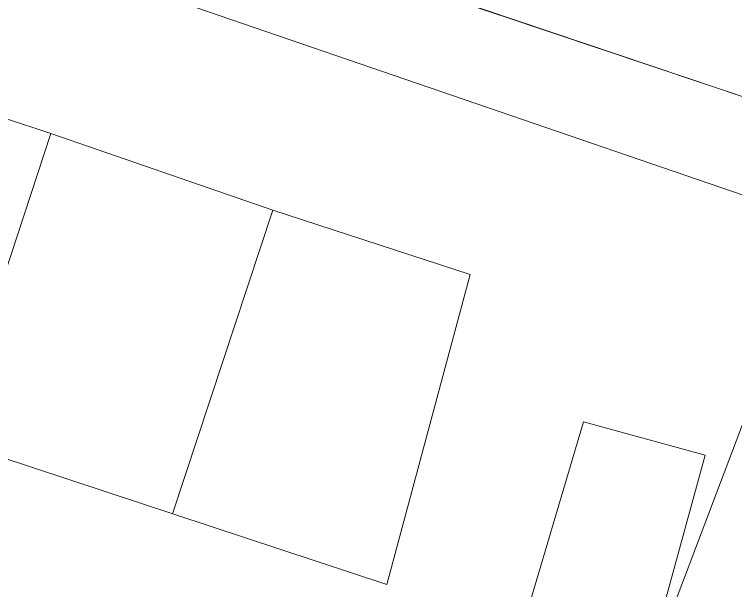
# Model space of a CAD drawing. Header units: metres. Extents: x -48 to 2360, y -1392 to 453.
# Drawn here: x 861.92 to 886.47, y -1297.89 to -1278.27 of the extents above; entities that cross this region are included whole.
import ezdxf

# ---------------------------------------------------------------- set-up
doc = ezdxf.new("R2010")
doc.units = ezdxf.units.M
doc.layers.add('TODO', color=210, linetype='Continuous', lineweight=5)

msp = doc.modelspace()

# ---------------------------------------------------------------- linework, layer by layer
at = {"layer": 'TODO', "ltscale": 7, "transparency": 33554687}
msp.add_line((935.953, -1297.682), (837.316, -1264.407), dxfattribs=at)
at = {"layer": 'TODO', "transparency": 33554687}
for p, q in [((876.762, -1277.715), (898.913, -1285.187)), ((874.596, -1297.688), (856.559, -1291.735))]:
    msp.add_line(p, q, dxfattribs=at)
at = {"layer": 'TODO', "transparency": 33554687, "flags": 128}
for points in [[(926.597, -1390.765), (933.25, -1322.584), (936.148, -1301.374), (817.517, -1260.683)], [(859.996, -1281.289), (863.165, -1282.332)], [(859.727, -1292.781), (863.165, -1282.332)], [(863.165, -1282.332), (870.719, -1284.933)], [(867.304, -1295.281), (870.719, -1284.933)], [(870.719, -1284.933), (877.432, -1287.128)], [(877.432, -1287.128), (874.596, -1297.688)], [(883.166, -1301.579), (887.556, -1289.993)], [(877.348, -1305.472), (881.295, -1292.152)], [(881.295, -1292.152), (885.433, -1293.283)], [(885.433, -1293.283), (881.652, -1307.114)]]:
    msp.add_lwpolyline(points, dxfattribs=at)

doc.saveas('drawing.dxf')
